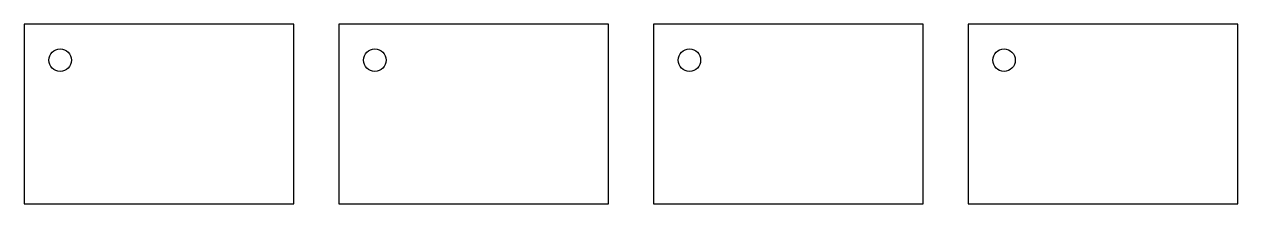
# Model space of a CAD drawing. Header units: millimetres. Extents: x 0 to 270, y 0 to 40.
import ezdxf

# ---------------------------------------------------------------- set-up
doc = ezdxf.new("R2010")
doc.units = ezdxf.units.MM

# ---------------------------------------------------------------- blocks, each defined once
blk = doc.blocks.new('TAG')
for p, q in [((60, 40), (0, 40)), ((0, 40), (0, 0)), ((60, 0), (60, 40)), ((0, 0), (60, 0))]:
    blk.add_line(p, q)
blk.add_circle((8, 32), 2.5)

msp = doc.modelspace()

# ---------------------------------------------------------------- block references
for p in [(0, 0), (70, 0), (140, 0), (210, 0)]:
    msp.add_blockref('TAG', p)

doc.saveas('drawing.dxf')
